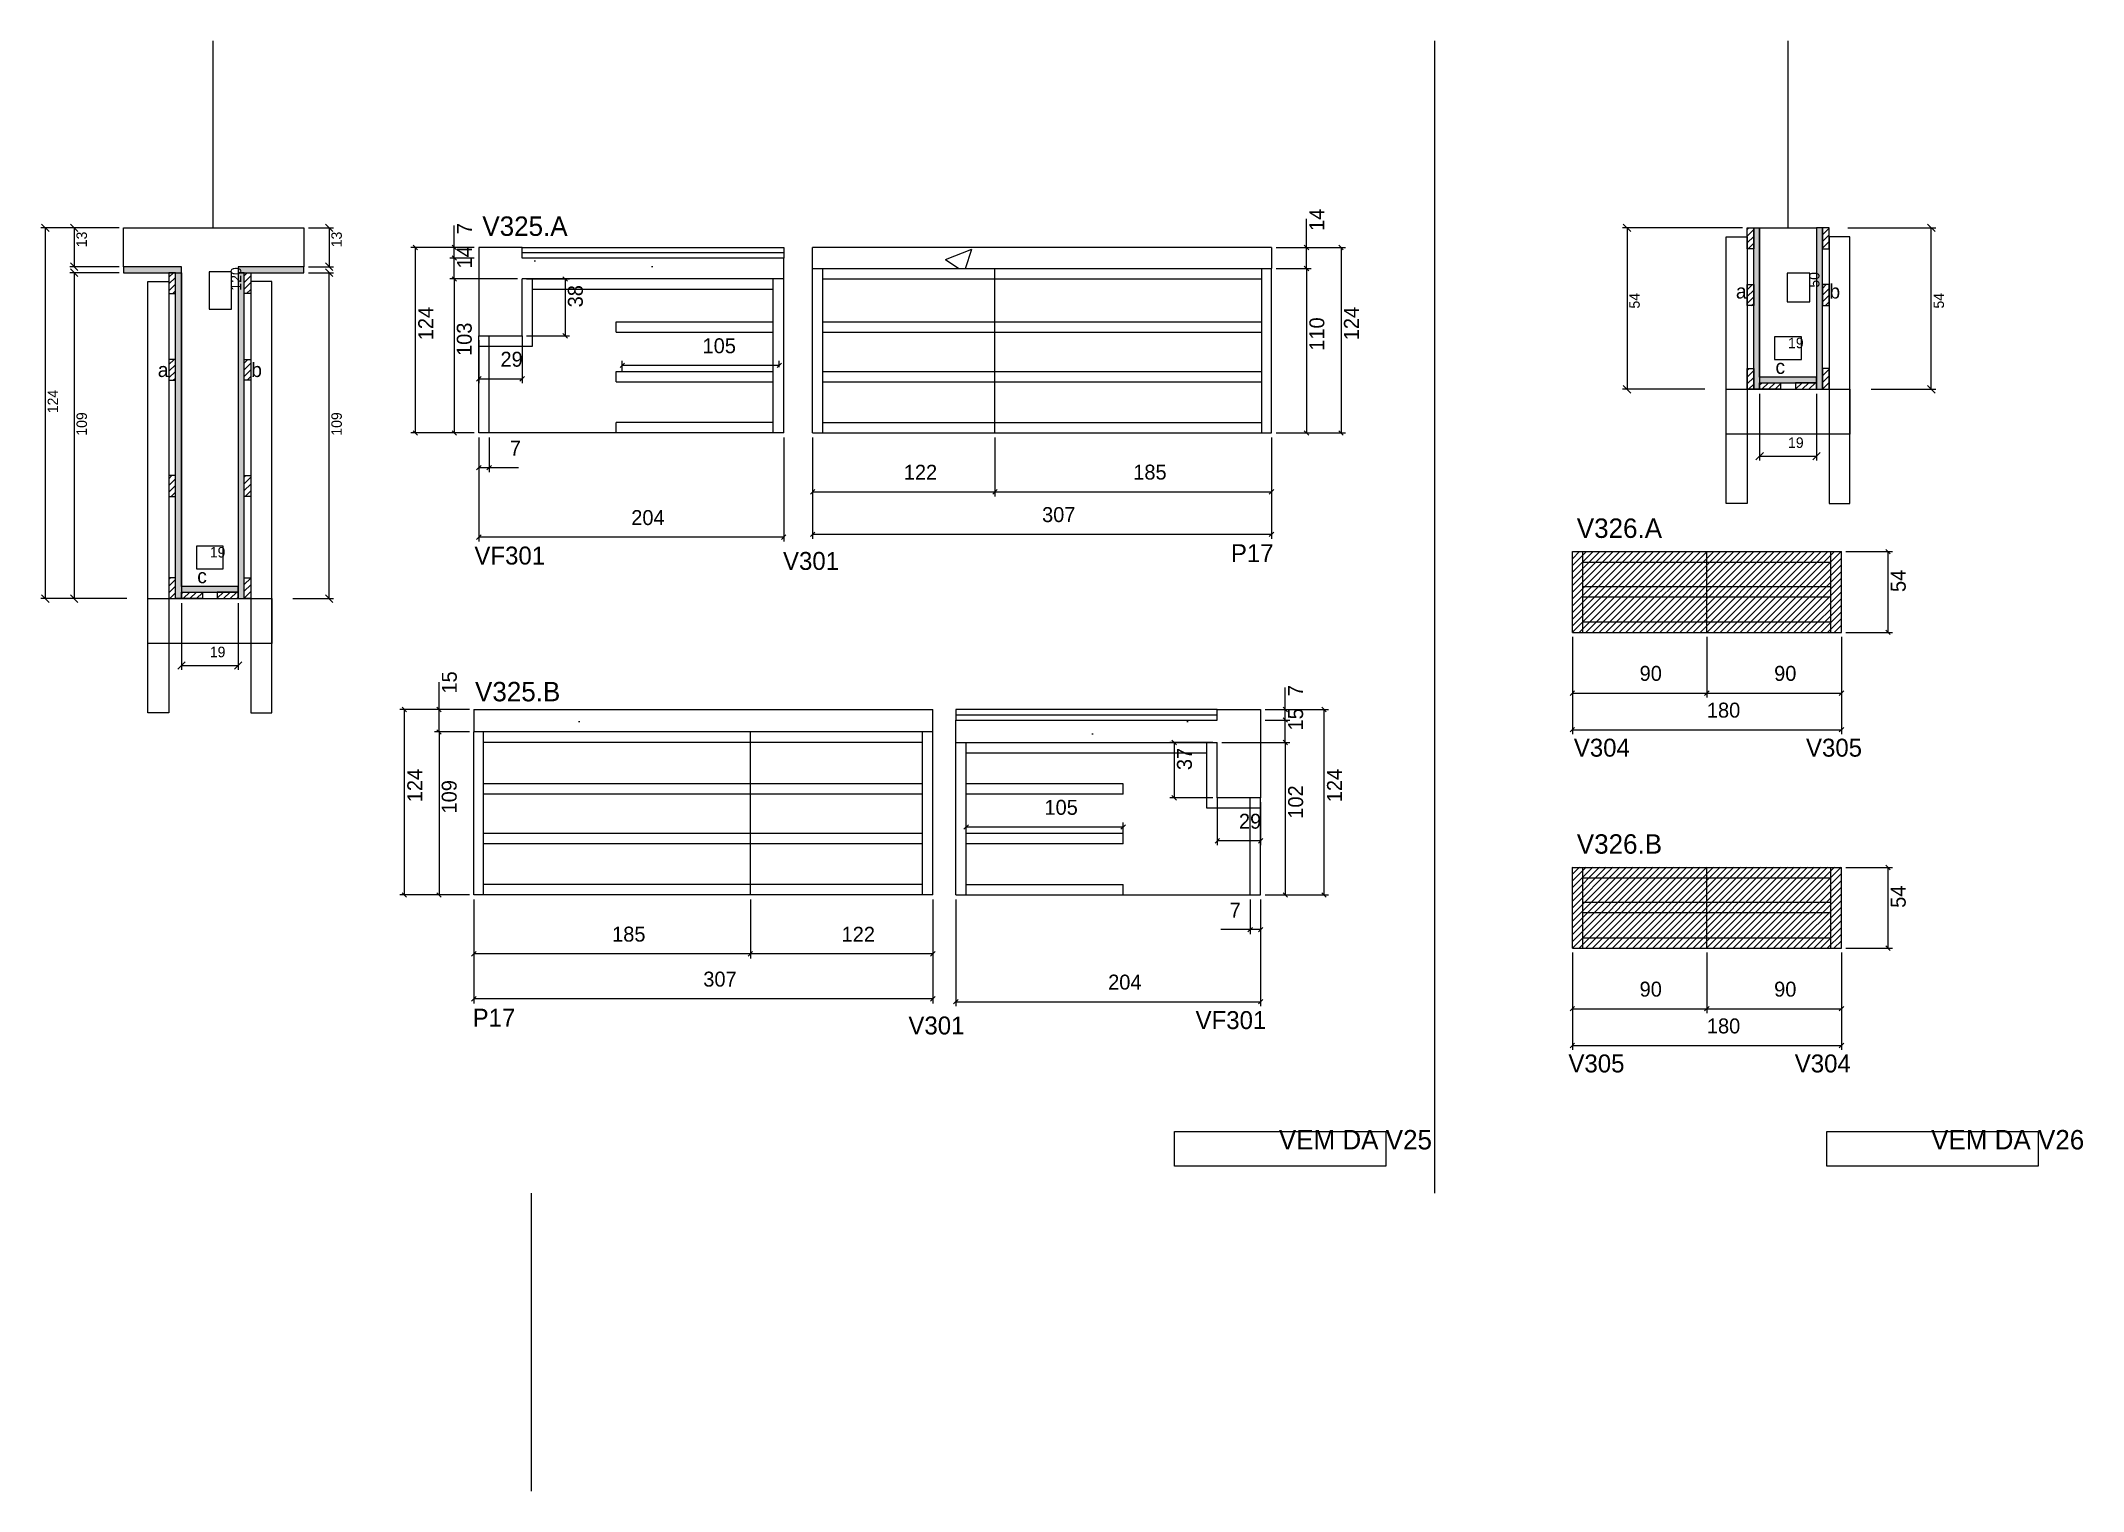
# Model space of a CAD drawing. Header units: metres. Extents: x 3571 to 4937, y 1610 to 2580.
import ezdxf

# ---------------------------------------------------------------- set-up
doc = ezdxf.new("R2010")
doc.units = ezdxf.units.M
for name, color, linetype in [('5', 7, 'Continuous'), ('CONCRETO', 7, 'Continuous'), ('COTA', 7, 'Continuous'), ('Cota Seção (2x)', 7, 'Continuous'), ('detalhes', 7, 'Continuous'), ('Hachura', 7, 'Continuous'), ('Madeira', 7, 'Continuous'), ('Painéis', 7, 'Continuous'), ('REAPROVEITAMENTO', 7, 'Continuous'), ('SARR_2.2x7', 7, 'Continuous'), ('SARR_3.5x7', 7, 'Continuous'), ('SARRAFO DE PRESSAO', 7, 'Continuous'), ('Texto Seção', 7, 'Continuous')]:
    doc.layers.add(name, color=color, linetype=linetype)

msp = doc.modelspace()

# ---------------------------------------------------------------- hatches: boundary and pattern name
at = {"layer": 'COTA'}
h = msp.add_hatch(dxfattribs=at)
h.set_pattern_fill('AR-CONC')
h.paths.add_polyline_path([(3892.9, 2382.7), (3892.9, 2420.7), (4067.9, 2420.7), (4067.9, 2434.7), (3892.9, 2434.7), (3892.9, 2441.7), (3863.9, 2441.7), (3863.9, 2382.7), (3892.9, 2382.7)])
h = msp.add_hatch(dxfattribs=at)
h.set_pattern_fill('AR-CONC')
h.paths.add_polyline_path([(4087.2, 2441.7), (4087.2, 2427.7), (4390.3, 2427.7), (4390.1, 2441.7), (4087.2, 2441.7)])
h = msp.add_hatch(dxfattribs=at)
h.set_pattern_fill('AR-CONC')
h.paths.add_polyline_path([(4167.6, 2132.7), (4167.6, 2117.7), (3860.5, 2117.7), (3860.8, 2132.7), (4167.6, 2132.7)])
h = msp.add_hatch(dxfattribs=at)
h.set_pattern_fill('AR-CONC')
h.paths.add_polyline_path([(4357.9, 2072.7), (4357.9, 2110.7), (4183, 2110.7), (4183, 2125.7), (4357.9, 2125.7), (4357.9, 2131.7), (4386.9, 2131.7), (4386.9, 2072.7), (4357.9, 2072.7)])
at = {"layer": 'Hachura'}
h = msp.add_hatch(dxfattribs=at)
h.set_pattern_fill('ANSI31')
h.paths.add_polyline_path([(4716.7, 2440.9), (4712.3, 2440.9), (4712.3, 2454.9), (4716.7, 2454.9), (4716.7, 2440.9)])
h = msp.add_hatch(color=7, dxfattribs=at)
h.dxf.hatch_style = 1
h.paths.add_polyline_path([(4720.7, 2454.9), (4716.7, 2454.9), (4716.7, 2346.9), (4720.7, 2346.9), (4720.7, 2454.9)])
h = msp.add_hatch(color=7, dxfattribs=at)
h.dxf.hatch_style = 1
h.paths.add_polyline_path([(4762.7, 2454.9), (4758.7, 2454.9), (4758.7, 2346.9), (4762.7, 2346.9), (4762.7, 2454.9)])
h = msp.add_hatch(dxfattribs=at)
h.set_pattern_fill('ANSI31')
h.paths.add_polyline_path([(4762.7, 2440.9), (4767.1, 2440.9), (4767.1, 2454.9), (4762.7, 2454.9), (4762.7, 2440.9)])
h = msp.add_hatch(color=7, dxfattribs=at)
h.dxf.hatch_style = 1
h.paths.add_polyline_path([(3665, 2424.9), (3665, 2428.9), (3626.3, 2428.9), (3626.3, 2424.9), (3665, 2424.9)])
h = msp.add_hatch(dxfattribs=at)
h.set_pattern_fill('ANSI31')
h.paths.add_polyline_path([(3656.6, 2410.9), (3661, 2410.9), (3661, 2424.9), (3656.6, 2424.9), (3656.6, 2410.9)])
h = msp.add_hatch(color=7, dxfattribs=at)
h.dxf.hatch_style = 1
h.paths.add_polyline_path([(3661, 2424.9), (3665, 2424.9), (3665, 2206.9), (3661, 2206.9), (3661, 2424.9)])
h = msp.add_hatch(color=7, dxfattribs=at)
h.dxf.hatch_style = 1
h.paths.add_polyline_path([(3746.9, 2424.9), (3746.9, 2428.9), (3703, 2428.9), (3703, 2424.9), (3746.9, 2424.9)])
h = msp.add_hatch(color=7, dxfattribs=at)
h.dxf.hatch_style = 1
h.paths.add_polyline_path([(3707, 2426.9), (3703, 2426.9), (3703, 2206.9), (3707, 2206.9), (3707, 2426.9)])
h = msp.add_hatch(dxfattribs=at)
h.set_pattern_fill('ANSI31')
h.paths.add_polyline_path([(3711.4, 2410.9), (3707, 2410.9), (3707, 2424.9), (3711.4, 2424.9), (3711.4, 2410.9)])
h = msp.add_hatch(dxfattribs=at)
h.set_pattern_fill('ANSI31')
h.paths.add_polyline_path([(4716.7, 2402.9), (4712.3, 2402.9), (4712.3, 2416.9), (4716.7, 2416.9), (4716.7, 2402.9)])
h = msp.add_hatch(dxfattribs=at)
h.set_pattern_fill('ANSI31')
h.paths.add_polyline_path([(4762.7, 2402.9), (4767.1, 2402.9), (4767.1, 2416.9), (4762.7, 2416.9), (4762.7, 2402.9)])
h = msp.add_hatch(dxfattribs=at)
h.set_pattern_fill('ANSI31')
h.paths.add_polyline_path([(3656.6, 2352.9), (3661, 2352.9), (3661, 2366.9), (3656.6, 2366.9), (3656.6, 2352.9)])
h = msp.add_hatch(dxfattribs=at)
h.set_pattern_fill('ANSI31')
h.paths.add_polyline_path([(3711.4, 2352.9), (3707, 2352.9), (3707, 2366.9), (3711.4, 2366.9), (3711.4, 2352.9)])
h = msp.add_hatch(dxfattribs=at)
h.set_pattern_fill('ANSI31')
h.paths.add_polyline_path([(4716.7, 2346.9), (4712.3, 2346.9), (4712.3, 2360.9), (4716.7, 2360.9), (4716.7, 2346.9)])
h = msp.add_hatch(color=7, dxfattribs=at)
h.dxf.hatch_style = 1
h.paths.add_polyline_path([(4758.7, 2351.3), (4758.7, 2354.9), (4720.7, 2354.9), (4720.7, 2351.3), (4758.7, 2351.3)])
h = msp.add_hatch(dxfattribs=at)
h.set_pattern_fill('ANSI31')
h.paths.add_polyline_path([(4720.7, 2346.9), (4720.7, 2351.3), (4734.7, 2351.3), (4734.7, 2346.9), (4720.7, 2346.9)])
h = msp.add_hatch(dxfattribs=at)
h.set_pattern_fill('ANSI31')
h.paths.add_polyline_path([(4758.7, 2346.9), (4758.7, 2351.3), (4744.7, 2351.3), (4744.7, 2346.9), (4758.7, 2346.9)])
h = msp.add_hatch(dxfattribs=at)
h.set_pattern_fill('ANSI31')
h.paths.add_polyline_path([(4762.7, 2346.9), (4767.1, 2346.9), (4767.1, 2360.9), (4762.7, 2360.9), (4762.7, 2346.9)])
h = msp.add_hatch(dxfattribs=at)
h.set_pattern_fill('ANSI31')
h.paths.add_polyline_path([(3656.6, 2275.2), (3661, 2275.2), (3661, 2289.2), (3656.6, 2289.2), (3656.6, 2275.2)])
h = msp.add_hatch(dxfattribs=at)
h.set_pattern_fill('ANSI31')
h.paths.add_polyline_path([(3711.4, 2275.2), (3707, 2275.2), (3707, 2289.2), (3711.4, 2289.2), (3711.4, 2275.2)])
h = msp.add_hatch(dxfattribs=at)
h.set_pattern_fill('ANSI31')
h.paths.add_polyline_path([(3656.6, 2206.9), (3661, 2206.9), (3661, 2220.9), (3656.6, 2220.9), (3656.6, 2206.9)])
h = msp.add_hatch(color=7, dxfattribs=at)
h.dxf.hatch_style = 1
h.paths.add_polyline_path([(3703, 2211.3), (3703, 2214.9), (3665, 2214.9), (3665, 2211.3), (3703, 2211.3)])
h = msp.add_hatch(dxfattribs=at)
h.set_pattern_fill('ANSI31')
h.paths.add_polyline_path([(3711.4, 2206.9), (3707, 2206.9), (3707, 2220.9), (3711.4, 2220.9), (3711.4, 2206.9)])
h = msp.add_hatch(dxfattribs=at)
h.set_pattern_fill('ANSI31')
h.paths.add_polyline_path([(3665, 2206.9), (3665, 2211.3), (3679, 2211.3), (3679, 2206.9), (3665, 2206.9)])
h = msp.add_hatch(dxfattribs=at)
h.set_pattern_fill('ANSI31')
h.paths.add_polyline_path([(3703, 2206.9), (3703, 2211.3), (3689, 2211.3), (3689, 2206.9), (3703, 2206.9)])
at = {"layer": 'REAPROVEITAMENTO'}
h = msp.add_hatch(dxfattribs=at)
h.set_pattern_fill('ANSI31')
h.paths.add_polyline_path([(4775.4, 2184.2), (4775.4, 2238.3), (4595.4, 2238.5), (4595.4, 2184.4), (4775.4, 2184.2), (4775.4, 2184.2)])
h = msp.add_hatch(dxfattribs=at)
h.set_pattern_fill('ANSI31')
h.paths.add_polyline_path([(4775.4, 1973), (4775.4, 2027.2), (4595.4, 2027.3), (4595.4, 1973.2), (4775.4, 1973), (4775.4, 1973)])

# ---------------------------------------------------------------- linework, layer by layer
at = {"layer": 'CONCRETO', "color": 251, "lineweight": 25}
for points in [[(3626.3, 2428.9), (3626.3, 2454.9), (3746.9, 2454.9), (3746.9, 2428.9), (3703, 2428.9), (3703, 2214.9), (3665, 2214.9), (3665, 2428.9)], [(4720.7, 2454.9), (4720.7, 2454.9), (4758.7, 2454.9), (4758.7, 2426.9), (4758.7, 2426.9), (4758.7, 2354.9), (4720.7, 2354.9), (4720.7, 2454.9)]]:
    msp.add_lwpolyline(points, close=True, dxfattribs=at)
at = {"layer": 'COTA', "color": 241, "lineweight": 25}
for p, q in [((4503.2, 2579.9), (4503.2, 1809.2)), ((3863.9, 2441.7), (3863.9, 2382.7)), ((3892.9, 2441.7), (3863.9, 2441.7)), ((4067.9, 2420.7), (4067.9, 2434.7)), ((4087.2, 2427.7), (4087.2, 2441.7)), ((4394.2, 2441.7), (4087.2, 2441.7)), ((4394.2, 2441.7), (4394.2, 2427.7)), ((3860.6, 2132.7), (3860.6, 2117.7)), ((3860.6, 2132.7), (4167.6, 2132.7)), ((4167.6, 2117.7), (4167.6, 2132.7)), ((4357.9, 2132.7), (4386.9, 2132.7)), ((4386.9, 2132.7), (4386.9, 2073.7)), ((4183, 2110.7), (4183, 2125.7))]:
    msp.add_line(p, q, dxfattribs=at)
at = {"layer": 'COTA', "color": 4, "lineweight": 25}
for p, q in [((4417.6, 2441.7), (4417.6, 2460.8)), ((3623.3, 2454.9), (3571, 2454.9)), ((3574, 2206.9), (3574, 2454.9)), ((3623.3, 2454.9), (3590.3, 2454.9)), ((3593.3, 2454.9), (3593.3, 2428.9)), ((3749.9, 2454.9), (3766.8, 2454.9)), ((3763.8, 2454.9), (3763.8, 2428.9)), ((3847.5, 2441.7), (3847.5, 2456.4)), ((4709.3, 2454.9), (4629, 2454.9)), ((4632, 2454.9), (4632, 2346.9)), ((4779.7, 2454.9), (4838.5, 2454.9)), ((4835.5, 2346.9), (4835.5, 2454.9)), ((3860.9, 2441.7), (3844.5, 2441.7)), ((3860.9, 2434.7), (3844.5, 2434.7)), ((3860.9, 2434.7), (3844.5, 2434.7)), ((3847.5, 2434.7), (3847.5, 2441.7)), ((3847.5, 2420.7), (3847.5, 2434.7)), ((4397.2, 2441.7), (4420.6, 2441.7)), ((4397.2, 2441.7), (4443.7, 2441.7)), ((4417.6, 2427.7), (4417.6, 2441.7)), ((4440.7, 2441.7), (4440.7, 2317.7)), ((3623.3, 2428.9), (3590.3, 2428.9)), ((3623.3, 2424.9), (3590.3, 2424.9)), ((3593.3, 2424.9), (3593.3, 2206.9)), ((3749.9, 2428.9), (3766.8, 2428.9)), ((3749.9, 2424.9), (3766.8, 2424.9)), ((3763.8, 2206.9), (3763.8, 2424.9)), ((3889.9, 2420.7), (3844.5, 2420.7)), ((3889.9, 2420.7), (3844.5, 2420.7)), ((3847.5, 2420.7), (3847.5, 2317.7)), ((4397.2, 2427.7), (4420.6, 2427.7)), ((4397.2, 2427.7), (4420.6, 2427.7)), ((4417.6, 2427.7), (4417.6, 2317.7)), ((4684.1, 2346.9), (4629, 2346.9)), ((4720.7, 2343.9), (4720.7, 2299.2)), ((4758.7, 2343.9), (4758.7, 2299.2)), ((4795.3, 2346.9), (4838.5, 2346.9)), ((3860.9, 2317.7), (3844.5, 2317.7)), ((3863.9, 2314.7), (3863.9, 2245)), ((3863.9, 2314.7), (3863.9, 2291.5)), ((3870.9, 2314.7), (3870.9, 2291.5)), ((4067.9, 2314.7), (4067.9, 2245)), ((4087.2, 2314.7), (4087.2, 2275.3)), ((4087.2, 2314.7), (4087.2, 2246.9)), ((4209.2, 2314.7), (4209.2, 2275.3)), ((4209.2, 2314.7), (4209.2, 2275.3)), ((4394.2, 2314.7), (4394.2, 2275.3)), ((4394.2, 2314.7), (4394.2, 2246.9)), ((4397.2, 2317.7), (4420.6, 2317.7)), ((4397.2, 2317.7), (4443.7, 2317.7)), ((4720.7, 2302.2), (4758.7, 2302.2)), ((3863.9, 2294.5), (3870.9, 2294.5)), ((3870.9, 2294.5), (3890.5, 2294.5)), ((4087.2, 2278.3), (4209.2, 2278.3)), ((4209.2, 2278.3), (4394.2, 2278.3)), ((4067.9, 2248), (3863.9, 2248)), ((4087.2, 2249.9), (4394.2, 2249.9)), ((4778.4, 2238.3), (4809.5, 2238.3)), ((4806.5, 2238.3), (4806.5, 2184.3)), ((3628.4, 2206.9), (3571, 2206.9)), ((3628.4, 2206.9), (3590.3, 2206.9)), ((3665, 2203.9), (3665, 2159.2)), ((3703, 2203.9), (3703, 2159.2)), ((3739.6, 2206.9), (3766.8, 2206.9)), ((4595.4, 2181.3), (4595.4, 2140.7)), ((4595.4, 2181.3), (4595.4, 2116.2)), ((4685.4, 2181.3), (4685.4, 2140.7)), ((4685.4, 2181.3), (4685.4, 2140.7)), ((4775.4, 2181.3), (4775.4, 2140.7)), ((4775.4, 2181.3), (4775.4, 2116.2)), ((4778.4, 2184.3), (4809.5, 2184.3)), ((3665, 2162.2), (3703, 2162.2)), ((3837.3, 2132.7), (3837.3, 2151.1)), ((4403.4, 2132.7), (4403.4, 2147.4)), ((3857.6, 2132.7), (3811.1, 2132.7)), ((3814.1, 2132.7), (3814.1, 2008.7)), ((3857.6, 2132.7), (3834.3, 2132.7)), ((3837.3, 2117.7), (3837.3, 2132.7)), ((4389.9, 2132.7), (4406.4, 2132.7)), ((4403.4, 2125.7), (4403.4, 2132.7)), ((4595.4, 2143.7), (4685.4, 2143.7)), ((4685.4, 2143.7), (4775.4, 2143.7)), ((3857.6, 2117.7), (3834.3, 2117.7)), ((3857.6, 2117.7), (3834.3, 2117.7)), ((3837.3, 2117.7), (3837.3, 2008.7)), ((4389.9, 2125.7), (4406.4, 2125.7)), ((4389.9, 2125.7), (4406.4, 2125.7)), ((4403.4, 2110.7), (4403.4, 2125.7)), ((4595.4, 2119.2), (4775.4, 2119.2)), ((4360.9, 2110.7), (4406.4, 2110.7)), ((4360.9, 2110.7), (4406.4, 2110.7)), ((4403.4, 2110.7), (4403.4, 2008.7)), ((4778.4, 2027.1), (4809.5, 2027.1)), ((4806.5, 2027.1), (4806.5, 1973.1)), ((3857.6, 2008.7), (3811.1, 2008.7)), ((3857.6, 2008.7), (3834.3, 2008.7)), ((4389.9, 2008.7), (4406.4, 2008.7)), ((3860.6, 2005.7), (3860.6, 1966.3)), ((3860.6, 2005.7), (3860.6, 1936.2)), ((4045.6, 2005.7), (4045.6, 1966.3)), ((4045.6, 2005.7), (4045.6, 1966.3)), ((4167.6, 2005.7), (4167.6, 1966.3)), ((4167.6, 2005.7), (4167.6, 1936.2)), ((4183, 2005.7), (4183, 1934.3)), ((4379.9, 2005.7), (4379.9, 1982.5)), ((4386.9, 2005.7), (4386.9, 1934.3)), ((4386.9, 2005.7), (4386.9, 1982.5)), ((4379.9, 1985.5), (4360.3, 1985.5)), ((4386.9, 1985.5), (4379.9, 1985.5)), ((4045.6, 1969.3), (3860.6, 1969.3)), ((4167.6, 1969.3), (4045.6, 1969.3)), ((4595.4, 1970.1), (4595.4, 1929.6)), ((4595.4, 1970.1), (4595.4, 1905)), ((4685.4, 1970.1), (4685.4, 1929.6)), ((4685.4, 1970.1), (4685.4, 1929.6)), ((4775.4, 1970.1), (4775.4, 1929.6)), ((4775.4, 1970.1), (4775.4, 1905)), ((4778.4, 1973.1), (4809.5, 1973.1)), ((4167.6, 1939.2), (3860.6, 1939.2)), ((4183, 1937.3), (4386.9, 1937.3)), ((4595.4, 1932.6), (4685.4, 1932.6)), ((4685.4, 1932.6), (4775.4, 1932.6)), ((4595.4, 1908), (4775.4, 1908))]:
    msp.add_line(p, q, dxfattribs=at)
at = {"layer": 'COTA', "color": 0, "lineweight": 25}
for p, q in [((3849, 2440.2), (3846, 2443.2)), ((3849, 2433.2), (3846, 2436.2)), ((3846, 2436.2), (3849, 2433.2)), ((4419.1, 2440.2), (4416.1, 2443.2)), ((4442.2, 2440.2), (4439.2, 2443.2)), ((3849, 2419.2), (3846, 2422.2)), ((3846, 2422.2), (3849, 2419.2)), ((4416.1, 2429.2), (4419.1, 2426.2)), ((4419.1, 2426.2), (4416.1, 2429.2)), ((3846, 2319.2), (3849, 2316.2)), ((4416.1, 2319.2), (4419.1, 2316.2)), ((4439.2, 2319.2), (4442.2, 2316.2)), ((3865.4, 2296), (3862.4, 2293)), ((3869.4, 2293), (3872.4, 2296)), ((4088.7, 2279.8), (4085.7, 2276.8)), ((4207.7, 2276.8), (4210.7, 2279.8)), ((4210.7, 2279.8), (4207.7, 2276.8)), ((4392.7, 2276.8), (4395.7, 2279.8)), ((3865.4, 2249.5), (3862.4, 2246.5)), ((4066.4, 2246.5), (4069.4, 2249.5)), ((4088.7, 2251.4), (4085.7, 2248.4)), ((4392.7, 2248.4), (4395.7, 2251.4)), ((4808, 2236.8), (4805, 2239.8)), ((4805, 2185.8), (4808, 2182.8)), ((4596.9, 2145.2), (4593.9, 2142.2)), ((4683.9, 2142.2), (4686.9, 2145.2)), ((4686.9, 2145.2), (4683.9, 2142.2)), ((4773.9, 2142.2), (4776.9, 2145.2)), ((3815.6, 2131.2), (3812.6, 2134.2)), ((3838.8, 2131.2), (3835.8, 2134.2)), ((4404.9, 2131.2), (4401.9, 2134.2)), ((3835.8, 2119.2), (3838.8, 2116.2)), ((3838.8, 2116.2), (3835.8, 2119.2)), ((4404.9, 2124.2), (4401.9, 2127.2)), ((4401.9, 2127.2), (4404.9, 2124.2)), ((4596.9, 2120.7), (4593.9, 2117.7)), ((4773.9, 2117.7), (4776.9, 2120.7)), ((4404.9, 2109.2), (4401.9, 2112.2)), ((4401.9, 2112.2), (4404.9, 2109.2)), ((4808, 2025.6), (4805, 2028.6)), ((3812.6, 2010.2), (3815.6, 2007.2)), ((3835.8, 2010.2), (3838.8, 2007.2)), ((4401.9, 2010.2), (4404.9, 2007.2)), ((4381.4, 1987), (4378.4, 1984)), ((4385.4, 1984), (4388.4, 1987)), ((3862.1, 1970.8), (3859.1, 1967.8)), ((4047.1, 1970.8), (4044.1, 1967.8)), ((4044.1, 1967.8), (4047.1, 1970.8)), ((4166.1, 1967.8), (4169.1, 1970.8)), ((4805, 1974.6), (4808, 1971.6)), ((3862.1, 1940.7), (3859.1, 1937.7)), ((4166.1, 1937.7), (4169.1, 1940.7)), ((4184.5, 1938.8), (4181.5, 1935.8)), ((4385.4, 1935.8), (4388.4, 1938.8)), ((4596.9, 1934.1), (4593.9, 1931.1)), ((4683.9, 1931.1), (4686.9, 1934.1)), ((4686.9, 1934.1), (4683.9, 1931.1)), ((4773.9, 1931.1), (4776.9, 1934.1)), ((4596.9, 1909.5), (4593.9, 1906.5)), ((4773.9, 1906.5), (4776.9, 1909.5))]:
    msp.add_line(p, q, dxfattribs=at)
for points in [[(3576.5, 2452.4), (3571.5, 2457.4)], [(3595.8, 2452.4), (3590.8, 2457.4)], [(3766.3, 2452.4), (3761.3, 2457.4)], [(4634.5, 2452.4), (4629.5, 2457.4)], [(4838, 2452.4), (4833, 2457.4)], [(3590.8, 2431.4), (3595.8, 2426.4)], [(3595.8, 2422.4), (3590.8, 2427.4)], [(3761.3, 2431.4), (3766.3, 2426.4)], [(3766.3, 2422.4), (3761.3, 2427.4)], [(4629.5, 2349.4), (4634.5, 2344.4)], [(4833, 2349.4), (4838, 2344.4)], [(4723.2, 2304.7), (4718.2, 2299.7)], [(4756.2, 2299.7), (4761.2, 2304.7)], [(3571.5, 2209.4), (3576.5, 2204.4)], [(3590.8, 2209.4), (3595.8, 2204.4)], [(3761.3, 2209.4), (3766.3, 2204.4)], [(3667.5, 2164.7), (3662.5, 2159.7)], [(3700.5, 2159.7), (3705.5, 2164.7)]]:
    msp.add_lwpolyline(points, dxfattribs=at)
at = {"layer": 'Cota Seção (2x)', "color": 180, "lineweight": 25}
for p, q in [((3698.5, 2425.4), (3683.5, 2425.4)), ((3683.5, 2425.4), (3683.5, 2400.4)), ((3698.5, 2400.4), (3698.5, 2425.4)), ((4754.2, 2424.6), (4739.2, 2424.6)), ((4739.2, 2424.6), (4739.2, 2405.3)), ((4754.2, 2405.3), (4754.2, 2424.6)), ((4739.2, 2405.3), (4754.2, 2405.3)), ((3683.5, 2400.4), (3698.5, 2400.4)), ((4748.7, 2381.9), (4730.7, 2381.9)), ((4730.7, 2381.9), (4730.7, 2366.9)), ((4748.7, 2366.9), (4748.7, 2381.9)), ((4730.7, 2366.9), (4748.7, 2366.9)), ((3693, 2241.9), (3675, 2241.9)), ((3675, 2241.9), (3675, 2226.9)), ((3693, 2226.9), (3693, 2241.9)), ((3675, 2226.9), (3693, 2226.9))]:
    msp.add_line(p, q, dxfattribs=at)
at = {"layer": 'Madeira', "color": 126, "lineweight": 18}
for points in [[(4716.7, 2440.9), (4712.3, 2440.9), (4712.3, 2454.9), (4716.7, 2454.9)], [(4762.7, 2440.9), (4767.1, 2440.9), (4767.1, 2454.9), (4762.7, 2454.9)], [(3656.6, 2410.9), (3661, 2410.9), (3661, 2424.9), (3656.6, 2424.9)], [(3711.4, 2410.9), (3707, 2410.9), (3707, 2424.9), (3711.4, 2424.9)], [(4716.7, 2402.9), (4712.3, 2402.9), (4712.3, 2416.9), (4716.7, 2416.9)], [(4762.7, 2402.9), (4767.1, 2402.9), (4767.1, 2416.9), (4762.7, 2416.9)], [(3656.6, 2352.9), (3661, 2352.9), (3661, 2366.9), (3656.6, 2366.9)], [(3711.4, 2352.9), (3707, 2352.9), (3707, 2366.9), (3711.4, 2366.9)], [(4716.7, 2346.9), (4712.3, 2346.9), (4712.3, 2360.9), (4716.7, 2360.9)], [(4720.7, 2346.9), (4720.7, 2351.3), (4734.7, 2351.3), (4734.7, 2346.9)], [(4758.7, 2346.9), (4758.7, 2351.3), (4744.7, 2351.3), (4744.7, 2346.9)], [(4762.7, 2346.9), (4767.1, 2346.9), (4767.1, 2360.9), (4762.7, 2360.9)], [(3656.6, 2275.2), (3661, 2275.2), (3661, 2289.2), (3656.6, 2289.2)], [(3711.4, 2275.2), (3707, 2275.2), (3707, 2289.2), (3711.4, 2289.2)], [(3656.6, 2206.9), (3661, 2206.9), (3661, 2220.9), (3656.6, 2220.9)], [(3711.4, 2206.9), (3707, 2206.9), (3707, 2220.9), (3711.4, 2220.9)], [(3665, 2206.9), (3665, 2211.3), (3679, 2211.3), (3679, 2206.9)], [(3703, 2206.9), (3703, 2211.3), (3689, 2211.3), (3689, 2206.9)]]:
    msp.add_lwpolyline(points, close=True, dxfattribs=at)
at = {"layer": 'Painéis', "color": 4, "lineweight": 25}
for p, q in [((3860.9, 2441.7), (3818.5, 2441.7)), ((3821.5, 2317.7), (3821.5, 2441.7)), ((3895.9, 2420.7), (3924.7, 2420.7)), ((3921.7, 2420.7), (3921.7, 2382.7)), ((3863.9, 2379.7), (3863.9, 2350.9)), ((3892.9, 2379.7), (3892.9, 2350.9)), ((3895.9, 2382.7), (3924.7, 2382.7)), ((3959.9, 2358.3), (3959.9, 2365.9)), ((4064.9, 2361.8), (4064.9, 2365.9)), ((3863.9, 2353.9), (3892.9, 2353.9)), ((4064.9, 2362.9), (3959.9, 2362.9)), ((3860.9, 2317.7), (3818.5, 2317.7)), ((4389.9, 2132.7), (4432.3, 2132.7)), ((4429.3, 2008.7), (4429.3, 2132.7)), ((4354.9, 2110.7), (4326.1, 2110.7)), ((4329.1, 2110.7), (4329.1, 2073.7)), ((4354.9, 2073.7), (4326.1, 2073.7)), ((4357.9, 2070.7), (4357.9, 2041.9)), ((4386.9, 2070.7), (4386.9, 2041.9)), ((4189.9, 2052.8), (4189.9, 2057.2)), ((4189.9, 2054.2), (4294.9, 2054.2)), ((4294.9, 2049.3), (4294.9, 2057.2)), ((4386.9, 2044.9), (4357.9, 2044.9)), ((4389.9, 2008.7), (4432.3, 2008.7))]:
    msp.add_line(p, q, dxfattribs=at)
at = {"layer": 'Painéis', "color": 0, "lineweight": 25}
for p, q in [((3823, 2440.2), (3820, 2443.2)), ((3923.2, 2419.2), (3920.2, 2422.2)), ((3920.2, 2384.2), (3923.2, 2381.2)), ((3961.4, 2364.4), (3958.4, 2361.4)), ((4063.4, 2361.4), (4066.4, 2364.4)), ((3865.4, 2355.4), (3862.4, 2352.4)), ((3891.4, 2352.4), (3894.4, 2355.4)), ((3820, 2319.2), (3823, 2316.2)), ((4430.8, 2131.2), (4427.8, 2134.2)), ((4330.6, 2109.2), (4327.6, 2112.2)), ((4327.6, 2075.2), (4330.6, 2072.2)), ((4191.4, 2055.7), (4188.4, 2052.7)), ((4293.4, 2052.7), (4296.4, 2055.7)), ((4359.4, 2046.4), (4356.4, 2043.4)), ((4385.4, 2043.4), (4388.4, 2046.4)), ((4427.8, 2010.2), (4430.8, 2007.2))]:
    msp.add_line(p, q, dxfattribs=at)
at = {"layer": 'Painéis', "color": 200, "lineweight": 25}
for p, q in [((4067.9, 2420.7), (3892.9, 2420.7)), ((3892.9, 2382.7), (3892.9, 2420.7)), ((4067.9, 2317.7), (4067.9, 2420.7)), ((4087.2, 2427.7), (4394.2, 2427.7)), ((4087.2, 2317.7), (4087.2, 2427.7)), ((4209.2, 2317.7), (4209.2, 2427.7)), ((4394.2, 2317.7), (4394.2, 2427.7)), ((3863.9, 2317.7), (3863.9, 2382.7)), ((3863.9, 2382.7), (3892.9, 2382.7)), ((4067.9, 2317.7), (3863.9, 2317.7)), ((4087.2, 2317.7), (4394.2, 2317.7)), ((4595.4, 2238.3), (4775.4, 2238.3)), ((4595.4, 2184.3), (4595.4, 2238.3)), ((4685.4, 2184.3), (4685.4, 2238.3)), ((4775.4, 2184.3), (4775.4, 2238.3)), ((4595.4, 2184.3), (4775.4, 2184.3)), ((4167.6, 2117.7), (3860.6, 2117.7)), ((3860.6, 2008.7), (3860.6, 2117.7)), ((4045.6, 2008.7), (4045.6, 2117.7)), ((4167.6, 2008.7), (4167.6, 2117.7)), ((4183, 2110.7), (4357.9, 2110.7)), ((4183, 2008.7), (4183, 2110.7)), ((4357.9, 2073.7), (4357.9, 2110.7)), ((4386.9, 2073.7), (4357.9, 2073.7)), ((4386.9, 2008.7), (4386.9, 2073.7)), ((4595.4, 2027.1), (4775.4, 2027.1)), ((4595.4, 1973.1), (4595.4, 2027.1)), ((4685.4, 1973.1), (4685.4, 2027.1)), ((4775.4, 1973.1), (4775.4, 2027.1)), ((4167.6, 2008.7), (3860.6, 2008.7)), ((4183, 2008.7), (4386.9, 2008.7)), ((4595.4, 1973.1), (4775.4, 1973.1))]:
    msp.add_line(p, q, dxfattribs=at)
for points in [[(4716.7, 2454.9), (4720.7, 2454.9), (4720.7, 2346.9), (4716.7, 2346.9)], [(4762.7, 2454.9), (4758.7, 2454.9), (4758.7, 2346.9), (4762.7, 2346.9)], [(4067.9, 2434.7), (3892.9, 2434.7), (3892.9, 2441.7), (4067.9, 2441.7)], [(3665, 2424.9), (3665, 2428.9), (3626.3, 2428.9), (3626.3, 2424.9)], [(3661, 2424.9), (3665, 2424.9), (3665, 2206.9), (3661, 2206.9)], [(3746.9, 2424.9), (3746.9, 2428.9), (3703, 2428.9), (3703, 2424.9)], [(3707, 2424.9), (3703, 2424.9), (3703, 2206.9), (3707, 2206.9)], [(4758.7, 2351.3), (4758.7, 2354.9), (4720.7, 2354.9), (4720.7, 2351.3)], [(3703, 2211.3), (3703, 2214.9), (3665, 2214.9), (3665, 2211.3)], [(4183, 2125.7), (4357.9, 2125.7), (4357.9, 2132.7), (4183, 2132.7)]]:
    msp.add_lwpolyline(points, close=True, dxfattribs=at)
at = {"layer": 'SARR_2.2x7', "color": 40, "lineweight": 25}
for p, q in [((4067.9, 2438.2), (3892.9, 2438.2)), ((3899.9, 2375.7), (3899.9, 2420.7)), ((4060.9, 2317.7), (4060.9, 2420.7)), ((4094.1, 2317.7), (4094.1, 2427.7)), ((4094.1, 2420.7), (4209.2, 2420.7)), ((4209.2, 2420.7), (4387.7, 2420.7)), ((4387.7, 2317.7), (4387.7, 2427.7)), ((4060.9, 2413.7), (3899.9, 2413.7)), ((3955.9, 2392.1), (4060.9, 2392.1)), ((3955.9, 2385.1), (3955.9, 2392.1)), ((4094.1, 2392.1), (4209.2, 2392.1)), ((4209.2, 2392.1), (4387.7, 2392.1)), ((3870.9, 2317.7), (3870.9, 2382.7)), ((3892.9, 2382.7), (3892.9, 2375.7)), ((3955.9, 2385.1), (4060.9, 2385.1)), ((4094.1, 2385.1), (4209.2, 2385.1)), ((4209.2, 2385.1), (4387.7, 2385.1)), ((3863.9, 2375.7), (3892.9, 2375.7)), ((3892.9, 2375.7), (3899.9, 2375.7)), ((3955.9, 2358.8), (4060.9, 2358.8)), ((3955.9, 2351.8), (3955.9, 2358.8)), ((3955.9, 2351.8), (4060.9, 2351.8)), ((4094.1, 2358.8), (4209.2, 2358.8)), ((4094.1, 2351.8), (4209.2, 2351.8)), ((4209.2, 2358.8), (4387.7, 2358.8)), ((4209.2, 2351.8), (4387.7, 2351.8)), ((4060.9, 2324.7), (3955.9, 2324.7)), ((3955.9, 2317.7), (3955.9, 2324.7)), ((4094.1, 2324.7), (4209.2, 2324.7)), ((4209.2, 2324.7), (4387.7, 2324.7)), ((4602.4, 2184.3), (4602.4, 2238.3)), ((4602.4, 2231.3), (4685.4, 2231.3)), ((4685.4, 2231.3), (4768.4, 2231.3)), ((4768.4, 2184.3), (4768.4, 2238.3)), ((4602.4, 2215.1), (4685.4, 2215.1)), ((4685.4, 2215.1), (4768.4, 2215.1)), ((4602.4, 2208.1), (4685.4, 2208.1)), ((4685.4, 2208.1), (4768.4, 2208.1)), ((4602.4, 2191.3), (4685.4, 2191.3)), ((4685.4, 2191.3), (4768.4, 2191.3)), ((3867.1, 2008.7), (3867.1, 2117.7)), ((4160.7, 2008.7), (4160.7, 2117.7)), ((4183, 2129.2), (4357.9, 2129.2)), ((4045.6, 2110.7), (3867.1, 2110.7)), ((4160.7, 2110.7), (4045.6, 2110.7)), ((4189.9, 2008.7), (4189.9, 2110.7)), ((4350.9, 2066.7), (4350.9, 2110.7)), ((4189.9, 2103.7), (4350.9, 2103.7)), ((4045.6, 2083.1), (3867.1, 2083.1)), ((4160.7, 2083.1), (4045.6, 2083.1)), ((4294.9, 2083.1), (4189.9, 2083.1)), ((4294.9, 2076.1), (4294.9, 2083.1)), ((4045.6, 2076.1), (3867.1, 2076.1)), ((4160.7, 2076.1), (4045.6, 2076.1)), ((4294.9, 2076.1), (4189.9, 2076.1)), ((4357.9, 2066.7), (4350.9, 2066.7)), ((4357.9, 2073.7), (4357.9, 2066.7)), ((4386.9, 2066.7), (4357.9, 2066.7)), ((4379.9, 2008.7), (4379.9, 2073.7)), ((4045.6, 2049.8), (3867.1, 2049.8)), ((4160.7, 2049.8), (4045.6, 2049.8)), ((4294.9, 2049.8), (4189.9, 2049.8)), ((4294.9, 2042.8), (4294.9, 2049.8)), ((4045.6, 2042.8), (3867.1, 2042.8)), ((4160.7, 2042.8), (4045.6, 2042.8)), ((4294.9, 2042.8), (4189.9, 2042.8)), ((4602.4, 1973.1), (4602.4, 2027.1)), ((4768.4, 1973.1), (4768.4, 2027.1)), ((4045.6, 2015.7), (3867.1, 2015.7)), ((4160.7, 2015.7), (4045.6, 2015.7)), ((4189.9, 2015.7), (4294.9, 2015.7)), ((4294.9, 2008.7), (4294.9, 2015.7)), ((4602.4, 2020.1), (4685.4, 2020.1)), ((4685.4, 2020.1), (4768.4, 2020.1)), ((4602.4, 2003.9), (4685.4, 2003.9)), ((4602.4, 1996.9), (4685.4, 1996.9)), ((4685.4, 2003.9), (4768.4, 2003.9)), ((4685.4, 1996.9), (4768.4, 1996.9)), ((4602.4, 1980.1), (4685.4, 1980.1)), ((4685.4, 1980.1), (4768.4, 1980.1))]:
    msp.add_line(p, q, dxfattribs=at)
at = {"layer": 'SARR_3.5x7', "color": 81, "lineweight": 25}
for points in [[(4698.3, 2448.9), (4712.3, 2448.9), (4712.3, 2270.5), (4698.3, 2270.5)], [(4781.1, 2448.9), (4767.1, 2448.9), (4767.1, 2270.5), (4781.1, 2270.5)], [(3642.6, 2418.9), (3656.6, 2418.9), (3656.6, 2130.5), (3642.6, 2130.5)], [(3725.4, 2418.9), (3711.4, 2418.9), (3711.4, 2130.5), (3725.4, 2130.5)], [(4698.3, 2346.9), (4781.1, 2346.9), (4781.1, 2316.9), (4698.3, 2316.9)], [(3642.6, 2206.9), (3725.4, 2206.9), (3725.4, 2176.9), (3642.6, 2176.9)]]:
    msp.add_lwpolyline(points, close=True, dxfattribs=at)
at = {"layer": 'SARRAFO DE PRESSAO', "color": 30, "lineweight": 9}
msp.add_line((3899.2, 1609.9), (3899.2, 1809.2), dxfattribs=at)
at = {"layer": 'Texto Seção', "color": 252, "lineweight": 15}
for p, q in [((3686.2, 2454.9), (3686.2, 2579.9)), ((4739.7, 2454.9), (4739.7, 2579.9))]:
    msp.add_line(p, q, dxfattribs=at)
at = {"layer": 'Texto Seção', "color": 7, "lineweight": 15}
for points in [[(4329.3, 1850.4), (4470.7, 1850.4), (4470.7, 1827.2), (4329.3, 1827.2)], [(4765.6, 1850.4), (4907, 1850.4), (4907, 1827.2), (4765.6, 1827.2)]]:
    msp.add_lwpolyline(points, close=True, dxfattribs=at)

# ---------------------------------------------------------------- texts
at = {"layer": '5', "color": 5, "lineweight": 25}
for s, rotation, p in [('VF301', 360, (3861, 2229.7)), ('P17', 0, (4367, 2231.3)), ('V301', 0, (4067.4, 2226.1)), ('V304', 0, (4596.4, 2101.2)), ('V305', 0, (4751.7, 2101.2)), ('P17', 360, (3859.8, 1920.6)), ('V301', 360, (4151.3, 1915.4)), ('VF301', 0, (4343.4, 1919)), ('V305', 0, (4592.8, 1890)), ('V304', 0, (4744.2, 1890))]:
    msp.add_text(s, height=12, rotation=rotation, dxfattribs=at).set_placement(p)
at = {"layer": 'COTA', "color": 240, "lineweight": 25}
for s, p in [('14', (4429.5, 2452.8)), ('7', (3859.4, 2450.6)), ('14', (3859.4, 2427.7)), ('103', (3859.2, 2369.2)), ('110', (4429.5, 2372.7)), ('124', (4452.6, 2379.7)), ('54', (4818.4, 2211.3)), ('15', (3849.2, 2143.4)), ('7', (4415.3, 2141.6)), ('15', (4415.3, 2118.7)), ('124', (3826.1, 2070.7)), ('109', (3849.1, 2063.2)), ('102', (4415.3, 2059.7)), ('54', (4818.4, 2000.1))]:
    msp.add_text(s, height=10, rotation=90, dxfattribs=at).set_placement(p)
at = {"layer": 'COTA', "color": 1, "lineweight": 25}
for s, p in [('13', (3601.8, 2441.9)), ('13', (3772.3, 2441.9)), ('54', (4640.5, 2400.9)), ('54', (4844, 2400.9)), ('124', (3582.5, 2330.9)), ('109', (3601.8, 2315.9)), ('109', (3772.3, 2315.9))]:
    msp.add_text(s, height=7, rotation=90, dxfattribs=at).set_placement(p)
at = {"layer": 'COTA', "color": 240, "lineweight": 25}
for s, p in [('7', (3884.7, 2302.6)), ('122', (4148.2, 2286.4)), ('185', (4301.7, 2286.5)), ('307', (4240.7, 2258.1)), ('204', (3965.9, 2256.1)), ('90', (4640.4, 2151.9)), ('90', (4730.4, 2151.9)), ('180', (4685.4, 2127.3)), ('7', (4366.2, 1993.6)), ('185', (3953.1, 1977.5)), ('122', (4106.6, 1977.4)), ('307', (4014.1, 1947.4)), ('204', (4284.9, 1945.4)), ('90', (4640.4, 1940.7)), ('90', (4730.4, 1940.7)), ('180', (4685.4, 1916.1))]:
    msp.add_text(s, height=10, dxfattribs=at).set_placement(p)
at = {"layer": 'COTA', "color": 1, "lineweight": 25}
for p in [(4739.7, 2307.7), (3684, 2167.7)]:
    msp.add_text('19', height=7, dxfattribs=at).set_placement(p)
at = {"layer": 'Cota Seção (2x)', "color": 1, "lineweight": 25}
for s, p in [('120', (3705, 2412.9)), ('50', (4760.7, 2414.9))]:
    msp.add_text(s, height=7, rotation=90, dxfattribs=at).set_placement(p)
for p in [(4739.7, 2374.4), (3684, 2234.4)]:
    msp.add_text('19', height=7, dxfattribs=at).set_placement(p)
at = {"layer": 'detalhes', "color": 4, "lineweight": 25}
for s, p in [('a', (4704.8, 2407.6)), ('b', (4767.4, 2407.6)), ('b', (3711.7, 2355.1)), ('c', (4731.3, 2357.2)), ('a', (3649.2, 2355.1)), ('c', (3675.6, 2217.2))]:
    msp.add_text(s, height=9.6, dxfattribs=at).set_placement(p)
at = {"layer": 'Painéis', "color": 240, "lineweight": 25}
for s, p in [('38', (3933.5, 2401.7)), ('124', (3833.4, 2379.7)), ('37', (4340.9, 2092.2)), ('124', (4441.3, 2070.7))]:
    msp.add_text(s, height=10, rotation=90, dxfattribs=at).set_placement(p)
for s, p in [('105', (4013.6, 2371)), ('29', (3878.4, 2362)), ('105', (4242.3, 2062.3)), ('29', (4372.4, 2053))]:
    msp.add_text(s, height=10, dxfattribs=at).set_placement(p)
at = {"layer": 'Texto Seção', "color": 7, "lineweight": 15}
for s, p in [('V325.A', (3866.3, 2449.5)), ('V326.A', (4598.4, 2247.5)), ('V325.B', (3861.4, 2138.2)), ('V326.B', (4598.4, 2036.3)), ('VEM DA V25', (4399.1, 1838.5)), ('VEM DA V26', (4835.4, 1838.5))]:
    msp.add_text(s, height=13, dxfattribs=at).set_placement(p)

doc.saveas('drawing.dxf')
